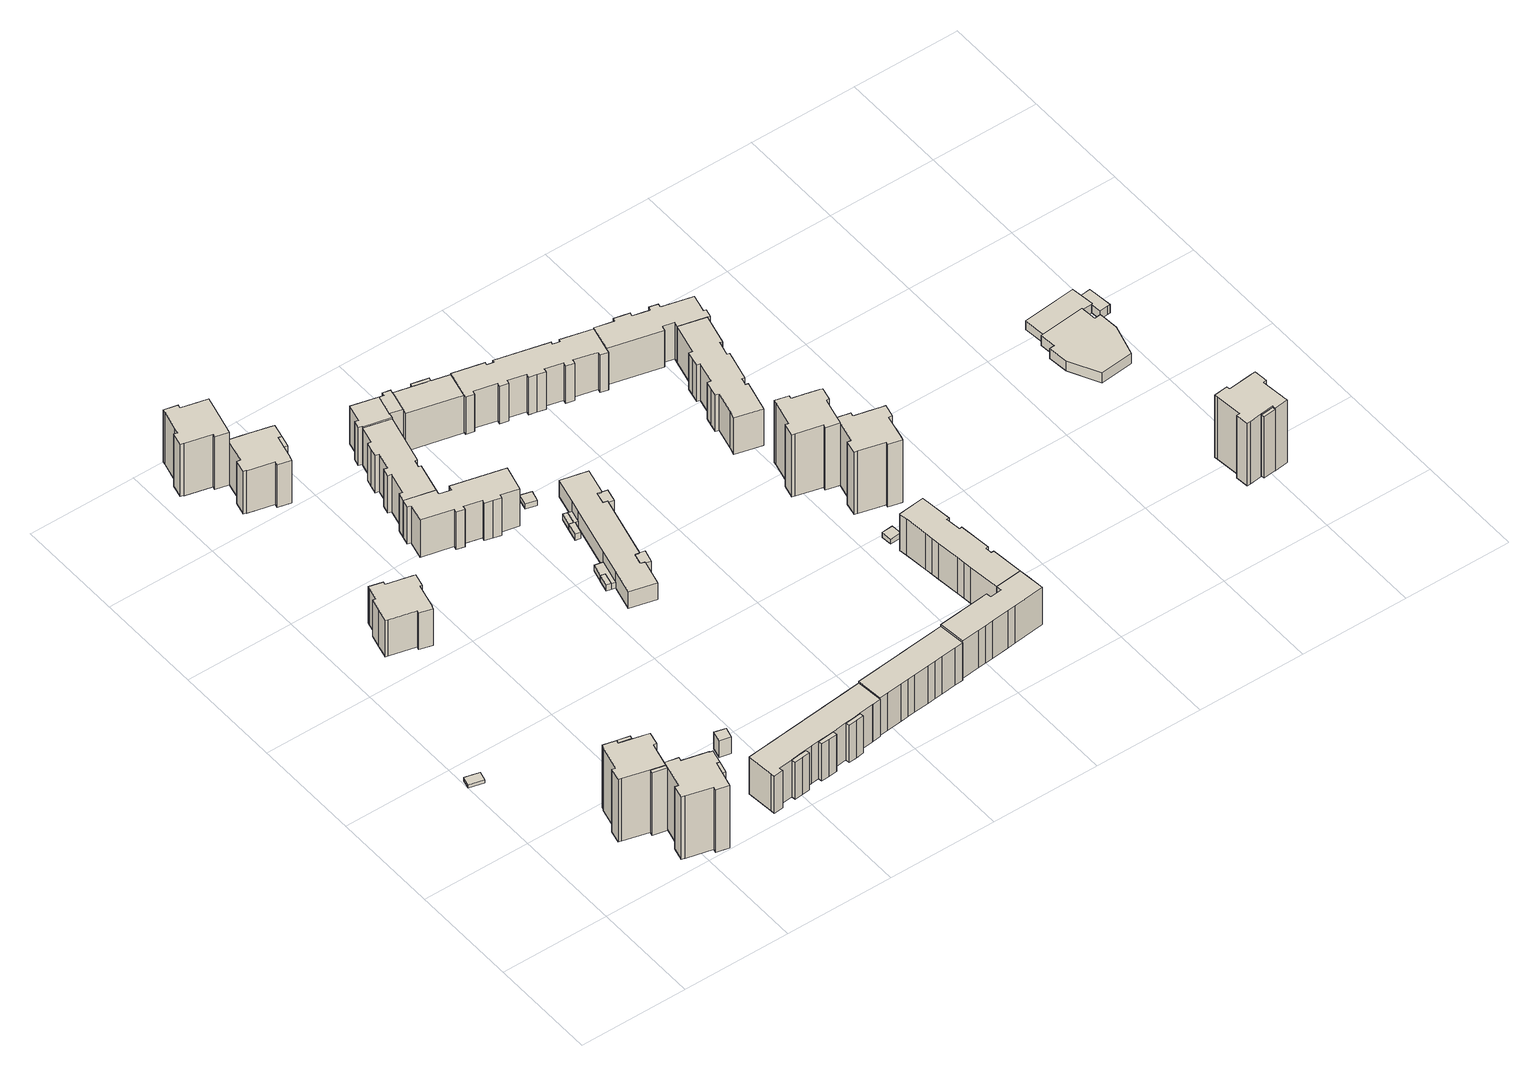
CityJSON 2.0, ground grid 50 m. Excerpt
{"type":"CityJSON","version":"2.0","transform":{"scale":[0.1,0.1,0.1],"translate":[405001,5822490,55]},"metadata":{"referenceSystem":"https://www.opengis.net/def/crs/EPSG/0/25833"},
"CityObjects":{
"building1":{"type":"Building","attributes":{"Gemeindeschluessel":"11000010","BezugspunktDach":"2200","function":"31001_2600","measuredHeight":1.79,"storeysAboveGround":1},"address":[{"country":"Germany","locality":"Berlin","thoroughfareNumber":"1 (1)","thoroughfareName":"Teupitzer Straße"}],"geometry":[{"type":"Solid","lod":"1","boundaries":[[[[0,1,2,3,4,5]],[[6,7,8,9,10,11]],[[6,11,5,4]],[[7,6,4,3]],[[8,7,3,2]],[[9,8,2,1]],[[10,9,1,0]],[[11,10,0,5]]]]}]},
"building2":{"type":"Building","attributes":{"Gemeindeschluessel":"11000010","function":"31001_1010"},"address":[{"country":"Germany","locality":"Berlin","thoroughfareNumber":"4","thoroughfareName":"Teupitzer Straße"}],"children":["building2-1","building2-2"]},
"building2-1":{"type":"BuildingPart","attributes":{"BezugspunktDach":"2200","measuredHeight":34.22,"storeysAboveGround":12},"parents":["building2"],"geometry":[{"type":"Solid","lod":"1","boundaries":[[[[12,13,14,15,16,17,18,19,20,21,22,23,24,25,26,27,28]],[[29,30,31,32,33,34,35,36,37,38,39,40,41,42,43,44,45]],[[29,45,28,27]],[[30,29,27,26]],[[31,30,26,25]],[[32,31,25,24]],[[33,32,24,23]],[[34,33,23,22]],[[35,34,22,21]],[[36,35,21,20]],[[37,36,20,19]],[[38,37,19,18]],[[39,38,18,17]],[[40,39,17,16]],[[41,40,16,15]],[[43,42,14,13]],[[44,43,13,12]],[[45,44,12,28]],[[41,15,14,42]]]]}]},
"building2-2":{"type":"BuildingPart","attributes":{"BezugspunktDach":"2200","measuredHeight":34.22,"storeysAboveGround":12},"parents":["building2"],"geometry":[{"type":"Solid","lod":"1","boundaries":[[[[46,15,14,47]],[[42,41,48,49]],[[42,49,47,14]],[[48,41,15,46]],[[49,48,46,47]],[[42,14,15,41]]]]}]},
"building3":{"type":"Building","attributes":{"Gemeindeschluessel":"11000010","BezugspunktDach":"2200","function":"51009_1610","measuredHeight":34.38,"storeysAboveGround":0},"address":[{"country":"Germany","locality":"Berlin"}],"geometry":[{"type":"Solid","lod":"1","boundaries":[[[[50,51,52,53]],[[34,54,36,35]],[[34,35,53,52]],[[54,34,52,51]],[[36,54,51,50]],[[35,36,50,53]]]]}]},
"building4":{"type":"Building","attributes":{"Gemeindeschluessel":"11000010","BezugspunktDach":"2200","function":"31001_1010","measuredHeight":34.11,"storeysAboveGround":12},"address":[{"country":"Germany","locality":"Berlin","thoroughfareNumber":"2","thoroughfareName":"Teupitzer Straße"}],"geometry":[{"type":"Solid","lod":"1","boundaries":[[[[55,56,57,58,59,60,61,62,63,64,65,66,67,68,69,70,71,72,73]],[[74,75,76,77,78,79,80,81,82,83,84,85,86,87,88,89,90,91,92]],[[74,92,73,72]],[[75,74,72,71]],[[76,75,71,70]],[[77,76,70,69]],[[78,77,69,68]],[[79,78,68,67]],[[80,79,67,66]],[[81,80,66,65]],[[82,81,65,64]],[[83,82,64,63]],[[84,83,63,62]],[[85,84,62,61]],[[86,85,61,60]],[[87,86,60,59]],[[88,87,59,58]],[[89,88,58,57]],[[90,89,57,56]],[[91,90,56,55]],[[92,91,55,73]]]]}]},
"building5":{"type":"Building","attributes":{"Gemeindeschluessel":"11000010","BezugspunktDach":"2200","function":"51009_1610","measuredHeight":34.16,"storeysAboveGround":0},"address":[{"country":"Germany","locality":"Berlin"}],"geometry":[{"type":"Solid","lod":"1","boundaries":[[[[93,63,62,61]],[[84,83,94,85]],[[84,85,61,62]],[[83,84,62,63]],[[94,83,63,93]],[[85,94,93,61]]]]}]},
"building6":{"type":"Building","attributes":{"Gemeindeschluessel":"11000010","BezugspunktDach":"2200","function":"31001_1010","measuredHeight":19.89,"storeysAboveGround":7},"address":[{"country":"Germany","locality":"Berlin","thoroughfareNumber":"15","thoroughfareName":"Teupitzer Straße"}],"geometry":[{"type":"Solid","lod":"1","boundaries":[[[[95,96,97,98,99,100,101,102,103,104,105,106,107,108,109,110,111,112,113,114]],[[115,116,117,118,119,120,121,122,123,124,125,126,127,128,129,130,131,132,133,134]],[[115,134,114,113]],[[116,115,113,112]],[[117,116,112,111]],[[118,117,111,110]],[[119,118,110,109]],[[120,119,109,108]],[[121,120,108,107]],[[122,121,107,106]],[[123,122,106,105]],[[124,123,105,104]],[[125,124,104,103]],[[126,125,103,102]],[[127,126,102,101]],[[128,127,101,100]],[[129,128,100,99]],[[130,129,99,98]],[[131,130,98,97]],[[132,131,97,96]],[[133,132,96,95]],[[134,133,95,114]]]]}]},
"building7":{"type":"Building","attributes":{"Gemeindeschluessel":"11000010","BezugspunktDach":"2200","function":"51009_1610","measuredHeight":3.35,"storeysAboveGround":0},"address":[{"country":"Germany","locality":"Berlin"}],"geometry":[{"type":"Solid","lod":"1","boundaries":[[[[135,136,137,138]],[[139,140,141,142]],[[139,142,138,137]],[[140,139,137,136]],[[141,140,136,135]],[[142,141,135,138]]]]}]},
"building8":{"type":"Building","attributes":{"Gemeindeschluessel":"11000010","BezugspunktDach":"2200","function":"31001_2523","measuredHeight":9.1,"storeysAboveGround":1},"address":[{"country":"Germany","locality":"Berlin","thoroughfareNumber":"6 (1)","thoroughfareName":"Teupitzer Straße"}],"geometry":[{"type":"Solid","lod":"1","boundaries":[[[[143,144,145,146]],[[147,148,149,150]],[[147,150,146,145]],[[148,147,145,144]],[[149,148,144,143]],[[150,149,143,146]]]]}]},
"building9":{"type":"Building","attributes":{"Gemeindeschluessel":"11000010","BezugspunktDach":"2200","function":"31001_1010","measuredHeight":28.63,"storeysAboveGround":12},"address":[{"country":"Germany","locality":"Berlin","thoroughfareNumber":"48","thoroughfareName":"Teupitzer Straße"}],"geometry":[{"type":"Solid","lod":"1","boundaries":[[[[151,152,153,154,155,156,157,158,159,160,161,162,163,164,165,166,167,168,169,170]],[[171,172,173,174,175,176,177,178,179,180,181,182,183,184,185,186,187,188,189,190]],[[171,190,170,169]],[[172,171,169,168]],[[173,172,168,167]],[[174,173,167,166]],[[175,174,166,165]],[[176,175,165,164]],[[177,176,164,163]],[[178,177,163,162]],[[179,178,162,161]],[[180,179,161,160]],[[181,180,160,159]],[[182,181,159,158]],[[183,182,158,157]],[[184,183,157,156]],[[185,184,156,155]],[[186,185,155,154]],[[187,186,154,153]],[[188,187,153,152]],[[189,188,152,151]],[[190,189,151,170]]]]}]},
"building10":{"type":"Building","attributes":{"Gemeindeschluessel":"11000010","BezugspunktDach":"2200","function":"31001_1010","measuredHeight":23.21,"storeysAboveGround":8},"address":[{"country":"Germany","locality":"Berlin","thoroughfareNumber":"46","thoroughfareName":"Teupitzer Straße"}],"geometry":[{"type":"Solid","lod":"1","boundaries":[[[[191,192,193,194,195,196,197,198,199,200,201,202,203,204,205,206,207,208]],[[209,210,211,212,213,214,215,216,217,218,219,220,221,222,223,224,225,226]],[[209,226,208,207]],[[210,209,207,206]],[[211,210,206,205]],[[212,211,205,204]],[[213,212,204,203]],[[214,213,203,202]],[[215,214,202,201]],[[216,215,201,200]],[[217,216,200,199]],[[218,217,199,198]],[[219,218,198,197]],[[220,219,197,196]],[[221,220,196,195]],[[222,221,195,194]],[[223,222,194,193]],[[224,223,193,192]],[[225,224,192,191]],[[226,225,191,208]]]]}]},
"building11":{"type":"Building","attributes":{"Gemeindeschluessel":"11000010","function":"31001_1010"},"address":[{"country":"Germany","locality":"Berlin","thoroughfareNumber":"161, 163, 165, 167","thoroughfareName":"Zossener Straße"}],"children":["building11-1","building11-2","building11-3","building11-4"]},
"building11-1":{"type":"BuildingPart","attributes":{"BezugspunktDach":"2200","measuredHeight":20.37,"storeysAboveGround":6},"parents":["building11"],"geometry":[{"type":"MultiSurface","lod":"1","boundaries":[[[227,228,229,230,231,232,233,234,235,236,237,238,239,240,241,242,243]],[[244,245,246,247,248,249,250,251,252,253,254,255,256,257,258,259,260]],[[244,260,243,242]],[[245,244,242,241]],[[246,245,241,240]],[[247,246,240,239]],[[248,247,239,238]],[[251,250,236,235]],[[253,252,234,233]],[[253,233,232,261,262]],[[256,255,231,230]],[[257,256,230,229]],[[258,257,229,228]],[[259,258,228,227]],[[260,259,227,243]],[[248,238,237,249]],[[249,237,236,250]],[[252,251,235,234,263]],[[254,264,262,261,232]],[[255,254,232,231]]]}]},
"building11-2":{"type":"BuildingPart","attributes":{"BezugspunktDach":"2200","measuredHeight":20.37,"storeysAboveGround":6},"parents":["building11"],"geometry":[{"type":"Solid","lod":"1","boundaries":[[[[265,266,267,238,237,236]],[[249,248,268,269,270,250]],[[268,248,238,267]],[[269,268,267,266]],[[270,269,266,265]],[[250,270,265,236]],[[250,236,237,249]],[[249,237,238,248]]]]}]},
"building11-3":{"type":"BuildingPart","attributes":{"BezugspunktDach":"2200","measuredHeight":20.37,"storeysAboveGround":6},"parents":["building11"],"geometry":[{"type":"MultiSurface","lod":"1","boundaries":[[[271,272,273,235,234]],[[251,274,275,276,252]],[[274,251,235,273]],[[275,274,273,272]],[[276,275,272,271]],[[252,276,271,234]],[[251,252,234,235,277]]]}]},
"building11-4":{"type":"BuildingPart","attributes":{"BezugspunktDach":"2200","measuredHeight":20.37,"storeysAboveGround":6},"parents":["building11"],"geometry":[{"type":"MultiSurface","lod":"1","boundaries":[[[278,279,280,261,231]],[[262,281,282,283,255]],[[284,232,231]],[[281,262,261,280]],[[282,281,280,279]],[[283,282,279,278]],[[255,283,278,231]],[[262,254,232,284,261]],[[255,231,232,254]]]}]},
"building12":{"type":"Building","attributes":{"Gemeindeschluessel":"11000010","BezugspunktDach":"2200","function":"51009_1610","measuredHeight":22.96,"storeysAboveGround":0},"address":[{"country":"Germany","locality":"Berlin"}],"geometry":[{"type":"Solid","lod":"1","boundaries":[[[[285,200,199,198]],[[286,287,288,289]],[[286,289,198,199]],[[287,286,199,200]],[[288,287,200,285]],[[289,288,285,198]]]]}]},
"building13":{"type":"Building","attributes":{"Gemeindeschluessel":"11000010","BezugspunktDach":"2200","function":"31001_1010","measuredHeight":20.41,"storeysAboveGround":6},"address":[{"country":"Germany","locality":"Berlin","thoroughfareNumber":"14, 16, 18","thoroughfareName":"Teupitzer Straße"}],"geometry":[{"type":"Solid","lod":"1","boundaries":[[[[290,291,292,293,294,295,296,297,298,299,300,301,302,303,304,305,306,307,308,309]],[[310,311,312,313,314,315,316,317,318,319,320,321,322,323,324,325,326,327,328,329]],[[310,329,309,308]],[[311,310,308,307]],[[312,311,307,306]],[[313,312,306,305]],[[314,313,305,304]],[[315,314,304,303]],[[316,315,303,302]],[[317,316,302,301]],[[318,317,301,300]],[[319,318,300,299]],[[320,319,299,298]],[[321,320,298,297]],[[322,321,297,296]],[[323,322,296,295]],[[324,323,295,294]],[[325,324,294,293]],[[326,325,293,292]],[[327,326,292,291]],[[328,327,291,290]],[[329,328,290,309]]]]}]},
"building14":{"type":"Building","attributes":{"Gemeindeschluessel":"11000010","BezugspunktDach":"2200","function":"31001_1010","measuredHeight":20.4,"storeysAboveGround":6},"address":[{"country":"Germany","locality":"Berlin","thoroughfareNumber":"20, 22, 24","thoroughfareName":"Teupitzer Straße"}],"geometry":[{"type":"Solid","lod":"1","boundaries":[[[[305,304,330,331,332,333,334,335,336,337,338,339,340,341,342,343,344,345,346,306]],[[347,348,349,350,351,352,353,354,355,356,357,358,359,360,361,362,363,314,313,312]],[[347,312,306,346]],[[348,347,346,345]],[[349,348,345,344]],[[350,349,344,343]],[[351,350,343,342]],[[352,351,342,341]],[[353,352,341,340]],[[354,353,340,339]],[[355,354,339,338]],[[356,355,338,337]],[[357,356,337,336]],[[358,357,336,335]],[[359,358,335,334]],[[360,359,334,333]],[[361,360,333,332]],[[362,361,332,331]],[[363,362,331,330]],[[314,363,330,304]],[[313,314,304,305]],[[312,313,305,306]]]]}]},
"building15":{"type":"Building","attributes":{"Gemeindeschluessel":"11000010","BezugspunktDach":"2200","function":"51009_1610","measuredHeight":3.2,"storeysAboveGround":0},"address":[{"country":"Germany","locality":"Berlin"}],"geometry":[{"type":"Solid","lod":"1","boundaries":[[[[364,365,366,367]],[[368,369,370,371]],[[368,371,367,366]],[[369,368,366,365]],[[370,369,365,364]],[[371,370,364,367]]]]}]},
"building16":{"type":"Building","attributes":{"Gemeindeschluessel":"11000010","BezugspunktDach":"2200","function":"51009_1610","measuredHeight":8.63,"storeysAboveGround":0},"address":[{"country":"Germany","locality":"Berlin"}],"geometry":[{"type":"Solid","lod":"1","boundaries":[[[[372,373,374,375,376,377,378,379]],[[380,381,382,383,384,385,386,387]],[[380,387,379,378]],[[381,380,378,377]],[[382,381,377,376]],[[383,382,376,375]],[[384,383,375,374]],[[385,384,374,373]],[[386,385,373,372]],[[387,386,372,379]]]]}]},
"building17":{"type":"Building","attributes":{"Gemeindeschluessel":"11000010","function":"31001_3065"},"address":[{"country":"Germany","locality":"Berlin","thoroughfareNumber":"10, 12","thoroughfareName":"Teupitzer Straße"}],"children":["building17-1","building17-2","building17-3"]},
"building17-1":{"type":"BuildingPart","attributes":{"BezugspunktDach":"2200","measuredHeight":9.11,"storeysAboveGround":3},"parents":["building17"],"geometry":[{"type":"MultiSurface","lod":"1","boundaries":[[[388,389,390,391,392,393,394,395,396,397,398,399,400,401,402,403,404,405,406,407]],[[408,409,410,411,412,413,414,415,416,417,418,419,420,421,422,423,424,425,426,427]],[[408,427,407,406]],[[428,429,406,405]],[[409,408,430,431]],[[410,409,405,404]],[[432,433,404,403]],[[412,411,403,402]],[[413,412,402,401]],[[414,413,401,400]],[[415,414,400,399]],[[416,415,399,398]],[[417,416,398,397]],[[418,417,397,396]],[[419,418,396,395]],[[420,419,395,394]],[[421,420,394,393]],[[422,421,393,392]],[[423,422,392,391]],[[424,423,391,390]],[[425,424,390,389]],[[426,425,389,388]],[[427,426,388,407]],[[431,430,429,428]],[[411,410,433,432]]]}]},
"building17-2":{"type":"BuildingPart","attributes":{"BezugspunktDach":"2200","measuredHeight":3.24,"storeysAboveGround":3},"parents":["building17"],"geometry":[{"type":"Solid","lod":"1","boundaries":[[[[434,435,433,432,436,437,438,439]],[[440,441,442,411,410,443,444,445]],[[440,445,439,438]],[[441,440,438,437]],[[442,441,437,436]],[[411,442,436,432]],[[443,410,433,435]],[[444,443,435,434]],[[445,444,434,439]],[[410,411,432,433]]]]}]},
"building17-3":{"type":"BuildingPart","attributes":{"BezugspunktDach":"2200","measuredHeight":3.17,"storeysAboveGround":3},"parents":["building17"],"geometry":[{"type":"Solid","lod":"1","boundaries":[[[[365,364,429,428,446,366]],[[447,431,430,448,449,450]],[[447,450,366,446]],[[431,447,446,428]],[[448,430,429,364]],[[449,448,364,365]],[[450,449,365,366]],[[430,431,428,429]]]]}]},
"building18":{"type":"Building","attributes":{"Gemeindeschluessel":"11000010","BezugspunktDach":"2200","function":"51009_1610","measuredHeight":3.2,"storeysAboveGround":0},"address":[{"country":"Germany","locality":"Berlin"}],"geometry":[{"type":"Solid","lod":"1","boundaries":[[[[437,436,451,438]],[[452,453,454,455]],[[452,455,438,451]],[[453,452,451,436]],[[454,453,436,437]],[[455,454,437,438]]]]}]},
"building19":{"type":"Building","attributes":{"Gemeindeschluessel":"11000010","BezugspunktDach":"2200","function":"31001_1010","measuredHeight":20.41,"storeysAboveGround":6},"address":[{"country":"Germany","locality":"Berlin","thoroughfareNumber":"169, 171, 173","thoroughfareName":"Zossener Straße"}],"geometry":[{"type":"Solid","lod":"1","boundaries":[[[[456,457,458,459,460,461,462,463,464,465,466,467,468]],[[469,470,471,472,473,474,475,476,477,478,479,480,481]],[[469,481,468,467]],[[470,469,467,466]],[[471,470,466,465]],[[472,471,465,464]],[[473,472,464,463]],[[474,473,463,462]],[[475,474,462,461]],[[476,475,461,460]],[[477,476,460,459]],[[478,477,459,458]],[[479,478,458,457]],[[480,479,457,456]],[[481,480,456,468]]]]}]},
"building20":{"type":"Building","attributes":{"Gemeindeschluessel":"11000010","BezugspunktDach":"2200","function":"31001_2523","measuredHeight":2.77,"storeysAboveGround":1},"address":[{"country":"Germany","locality":"Berlin","thoroughfareNumber":"14 (1)","thoroughfareName":"Teupitzer Straße"}],"geometry":[{"type":"Solid","lod":"1","boundaries":[[[[482,483,484,485]],[[486,487,488,489]],[[486,489,485,484]],[[487,486,484,483]],[[488,487,483,482]],[[489,488,482,485]]]]}]},
"building21":{"type":"Building","attributes":{"Gemeindeschluessel":"11000010","function":"31001_1010"},"address":[{"country":"Germany","locality":"Berlin","thoroughfareNumber":"26, 28, 30","thoroughfareName":"Teupitzer Straße"}],"children":["building21-1","building21-2","building21-3","building21-4"]},
"building21-1":{"type":"BuildingPart","attributes":{"BezugspunktDach":"2200","measuredHeight":20.7,"storeysAboveGround":6},"parents":["building21"],"geometry":[{"type":"MultiSurface","lod":"1","boundaries":[[[490,491,492,493,494,495,496]],[[497,498,499,500,501,502,503]],[[497,503,496,495]],[[498,494,495,494]],[[499,498,494,493]],[[500,499,493,492]],[[501,500,504,505,491]],[[502,501,491,490]],[[503,502,490,496]],[[497,495,494,498]],[[492,505,504,500]]]}]},
"building21-2":{"type":"BuildingPart","attributes":{"BezugspunktDach":"2200","measuredHeight":20.65,"storeysAboveGround":6},"parents":["building21"],"geometry":[{"type":"Solid","lod":"1","boundaries":[[[[495,494,506,507,508,509,510,511]],[[512,513,514,515,516,498,497,517]],[[513,512,510,509]],[[514,513,509,508]],[[515,514,508,507]],[[516,515,507,506]],[[498,516,506,494]],[[517,497,495,511]],[[517,511,510,512]],[[497,498,494,495]]]]}]},
"building21-3":{"type":"BuildingPart","attributes":{"BezugspunktDach":"2200","measuredHeight":20.68,"storeysAboveGround":6},"parents":["building21"],"geometry":[{"type":"MultiSurface","lod":"1","boundaries":[[[518,519,520,511,510,521,522,523,524]],[[525,526,527,512,517,528,529,530,531]],[[525,531,524,523]],[[526,525,523,522]],[[527,526,522,521]],[[512,527,521,510]],[[517,511,510,512,510,511]],[[528,517,511,520]],[[529,528,520,519]],[[530,529,519,518]],[[531,530,518,524]]]}]},
"building21-4":{"type":"BuildingPart","attributes":{"BezugspunktDach":"2200","measuredHeight":20.7,"storeysAboveGround":6},"parents":["building21"],"geometry":[{"type":"MultiSurface","lod":"1","boundaries":[[[505,532,533,534,492]],[[535,536,537,504,500]],[[535,500,492,534]],[[536,535,534,533]],[[537,536,533,532]],[[504,537,532,505]],[[538,500,539,504,505,492]]]}]},
"building22":{"type":"Building","attributes":{"Gemeindeschluessel":"11000010","BezugspunktDach":"2200","function":"51009_1610","measuredHeight":8.65,"storeysAboveGround":0},"address":[{"country":"Germany","locality":"Berlin"}],"geometry":[{"type":"Solid","lod":"1","boundaries":[[[[540,541,542,543,544,545,546,547]],[[548,549,550,551,552,553,554,555]],[[548,555,547,546]],[[549,548,546,545]],[[550,549,545,544]],[[551,550,544,543]],[[552,551,543,542]],[[553,552,542,541]],[[554,553,541,540]],[[555,554,540,547]]]]}]},
"building23":{"type":"Building","attributes":{"Gemeindeschluessel":"11000010","BezugspunktDach":"2200","function":"31001_1010","measuredHeight":20.41,"storeysAboveGround":6},"address":[{"country":"Germany","locality":"Berlin","thoroughfareNumber":"175, 177, 179","thoroughfareName":"Zossener Straße"}],"geometry":[{"type":"Solid","lod":"1","boundaries":[[[[556,557,558,559,560,561,562,563,564,565,566,567,568,569,570]],[[571,572,573,574,575,576,577,578,579,580,581,582,583,584,585]],[[571,585,570,569]],[[572,571,569,568]],[[573,572,568,567]],[[574,573,567,566]],[[575,574,566,565]],[[576,575,565,564]],[[577,576,564,563]],[[578,577,563,562]],[[579,578,562,561]],[[580,579,561,560]],[[581,580,560,559]],[[582,581,559,558]],[[583,582,558,557]],[[584,583,557,556]],[[585,584,556,570]]]]}]},
"building24":{"type":"Building","attributes":{"Gemeindeschluessel":"11000010","BezugspunktDach":"2200","function":"31001_1010","measuredHeight":20.39,"storeysAboveGround":6},"address":[{"country":"Germany","locality":"Berlin","thoroughfareNumber":"32, 34, 36, 38","thoroughfareName":"Teupitzer Straße"}],"geometry":[{"type":"Solid","lod":"1","boundaries":[[[[586,587,588,589,590,591,592,593,594,595,596,597,598,599,600,601,602,603,604,605,606,607,608,609,610,611,612,613,614,615,616,617,618]],[[619,620,621,622,623,624,625,626,627,628,629,630,631,632,633,634,635,636,637,638,639,640,641,642,643,644,645,646,647,648,649,650,651]],[[619,651,618,617]],[[620,619,617,616]],[[621,620,616,615]],[[622,621,615,614]],[[623,622,614,613]],[[624,623,613,612]],[[625,624,612,611]],[[626,625,611,610]],[[627,626,610,609]],[[628,627,609,608]],[[629,628,608,607]],[[630,629,607,606]],[[631,630,606,605]],[[632,631,605,604]],[[633,632,604,603]],[[634,633,603,602]],[[635,634,602,601]],[[636,635,601,600]],[[637,636,600,599]],[[638,637,599,598]],[[639,638,598,597]],[[640,639,597,596]],[[641,640,596,595]],[[642,641,595,594]],[[643,642,594,593]],[[644,643,593,592]],[[645,644,592,591]],[[646,645,591,590]],[[647,646,590,589]],[[648,647,589,588]],[[649,648,588,587]],[[650,649,587,586]],[[651,650,586,618]]]]}]},
"building25":{"type":"Building","attributes":{"Gemeindeschluessel":"11000010","BezugspunktDach":"2200","function":"31001_1010","measuredHeight":19.81,"storeysAboveGround":6},"address":[{"country":"Germany","locality":"Berlin","thoroughfareNumber":"109, 111, 113","thoroughfareName":"Stendaler Straße"}],"geometry":[{"type":"Solid","lod":"1","boundaries":[[[[652,653,654,655,656,657,658,659,566,565,660,661,662,663,664,665,666,667,668,669]],[[670,671,672,673,674,675,676,677,678,679,680,681,682,683,684,685,686,687,688,689]],[[670,689,669,668]],[[671,670,668,667]],[[672,671,667,666]],[[673,672,666,665]],[[674,673,665,664]],[[675,674,664,663]],[[676,675,663,662]],[[677,676,662,661]],[[678,677,661,660]],[[679,678,660,565]],[[680,679,565,566]],[[681,680,566,659]],[[682,681,659,658]],[[683,682,658,657]],[[684,683,657,656]],[[685,684,656,655]],[[686,685,655,654]],[[687,686,654,653]],[[688,687,653,652]],[[689,688,652,669]]]]}]},
"building26":{"type":"Building","attributes":{"Gemeindeschluessel":"11000010","BezugspunktDach":"2200","function":"31001_2523","measuredHeight":2.74,"storeysAboveGround":1},"address":[{"country":"Germany","locality":"Berlin","thoroughfareNumber":"109 (1)","thoroughfareName":"Stendaler Straße"}],"geometry":[{"type":"Solid","lod":"1","boundaries":[[[[690,691,692,693]],[[694,695,696,697]],[[694,697,693,692]],[[695,694,692,691]],[[696,695,691,690]],[[697,696,690,693]]]]}]},
"building27":{"type":"Building","attributes":{"Gemeindeschluessel":"11000010","BezugspunktDach":"2200","function":"31001_1010","measuredHeight":34.09,"storeysAboveGround":12},"address":[{"country":"Germany","locality":"Berlin","thoroughfareNumber":"117","thoroughfareName":"Stendaler Straße"}],"geometry":[{"type":"Solid","lod":"1","boundaries":[[[[698,699,700,701,702,703,704,705,706,707,708,709,710,711,712,713,714,715]],[[716,717,718,719,720,721,722,723,724,725,726,727,728,729,730,731,732,733]],[[716,733,715,714]],[[717,716,714,713]],[[718,717,713,712]],[[719,718,712,711]],[[720,719,711,710]],[[721,720,710,709]],[[722,721,709,708]],[[723,722,708,707]],[[724,723,707,706]],[[725,724,706,705]],[[726,725,705,704]],[[727,726,704,703]],[[728,727,703,702]],[[729,728,702,701]],[[730,729,701,700]],[[731,730,700,699]],[[732,731,699,698]],[[733,732,698,715]]]]}]},
"building28":{"type":"Building","attributes":{"Gemeindeschluessel":"11000010","BezugspunktDach":"2200","function":"51009_1610","measuredHeight":3.83,"storeysAboveGround":0},"address":[{"country":"Germany","locality":"Berlin"}],"geometry":[{"type":"Solid","lod":"1","boundaries":[[[[734,735,736,737]],[[738,739,740,741]],[[738,741,737,736]],[[739,738,736,735]],[[740,739,735,734]],[[741,740,734,737]]]]}]},
"building29":{"type":"Building","attributes":{"Gemeindeschluessel":"11000010","BezugspunktDach":"2200","function":"31001_1010","measuredHeight":34.08,"storeysAboveGround":12},"address":[{"country":"Germany","locality":"Berlin","thoroughfareNumber":"115","thoroughfareName":"Stendaler Straße"}],"geometry":[{"type":"Solid","lod":"1","boundaries":[[[[742,743,744,745,746,747,748,749,750,751,752,753,703,702,701,754,755,756]],[[757,758,759,760,761,762,763,764,765,766,767,768,769,770,771,772,773,774]],[[757,774,756,755]],[[758,757,755,754]],[[759,758,754,701]],[[760,759,701,702]],[[761,760,702,703]],[[762,761,703,753]],[[763,762,753,752]],[[764,763,752,751]],[[765,764,751,750]],[[766,765,750,749]],[[767,766,749,748]],[[768,767,748,747]],[[769,768,747,746]],[[770,769,746,745]],[[771,770,745,744]],[[772,771,744,743]],[[773,772,743,742]],[[774,773,742,756]]]]}]},
"building30":{"type":"Building","attributes":{"Gemeindeschluessel":"11000010","BezugspunktDach":"2200","function":"31001_1010","measuredHeight":20,"storeysAboveGround":6},"address":[{"country":"Germany","locality":"Berlin","thoroughfareNumber":"119, 121, 123","thoroughfareName":"Stendaler Straße"}],"geometry":[{"type":"Solid","lod":"1","boundaries":[[[[775,776,777,778,779,780,781,782,783,784,785,786,787,788,789,790,791,792,793,794,795,796,797]],[[798,799,800,801,802,803,804,805,806,807,808,809,810,811,812,813,814,815,816,817,818,819,820]],[[798,820,797,796]],[[799,798,796,795]],[[800,799,795,794]],[[801,800,794,793]],[[802,801,793,792]],[[803,802,792,791]],[[804,803,791,790]],[[805,804,790,789]],[[806,805,789,788]],[[807,806,788,787]],[[808,807,787,786]],[[809,808,786,785]],[[810,809,785,784]],[[811,810,784,783]],[[812,811,783,782]],[[813,812,782,781]],[[814,813,781,780]],[[815,814,780,779]],[[816,815,779,778]],[[817,816,778,777]],[[818,817,777,776]],[[819,818,776,775]],[[820,819,775,797]]]]}]},
"building31":{"type":"Building","attributes":{"Gemeindeschluessel":"11000010","BezugspunktDach":"2200","function":"51009_1610","measuredHeight":3.68,"storeysAboveGround":0},"address":[{"country":"Germany","locality":"Berlin"}],"geometry":[{"type":"Solid","lod":"1","boundaries":[[[[821,822,823,824]],[[825,826,827,828]],[[825,828,824,823]],[[826,825,823,822]],[[827,826,822,821]],[[828,827,821,824]]]]}]},
"building32":{"type":"Building","attributes":{"Gemeindeschluessel":"11000010","BezugspunktDach":"2200","function":"31001_1010","measuredHeight":19.95,"storeysAboveGround":6},"address":[{"country":"Germany","locality":"Berlin","thoroughfareNumber":"40, 42, 44","thoroughfareName":"Teupitzer Straße"}],"geometry":[{"type":"Solid","lod":"1","boundaries":[[[[829,830,831,785,784,832,833,834,835,836,837,838,839,840,841,842,843,844,845,846,847]],[[848,849,850,851,852,853,854,855,856,857,858,859,860,861,862,810,809,863,864,865,866]],[[848,866,847,846]],[[849,848,846,845]],[[850,849,845,844]],[[851,850,844,843]],[[852,851,843,842]],[[853,852,842,841]],[[854,853,841,840]],[[855,854,840,839]],[[856,855,839,838]],[[857,856,838,837]],[[858,857,837,836]],[[859,858,836,835]],[[860,859,835,834]],[[861,860,834,833]],[[862,861,833,832]],[[810,862,832,784]],[[809,810,784,785]],[[863,809,785,831]],[[864,863,831,830]],[[865,864,830,829]],[[866,865,829,847]]]]}]},
"building33":{"type":"Building","attributes":{"Gemeindeschluessel":"11000010","BezugspunktDach":"2200","function":"51009_1610","measuredHeight":33.4,"storeysAboveGround":0},"address":[{"country":"Germany","locality":"Berlin"}],"geometry":[{"type":"Solid","lod":"1","boundaries":[[[[867,868,869,870]],[[871,872,873,874]],[[871,874,870,869]],[[872,871,869,868]],[[873,872,868,867]],[[874,873,867,870]]]]}]},
"building34":{"type":"Building","attributes":{"Gemeindeschluessel":"11000010","BezugspunktDach":"2200","function":"31001_1010","measuredHeight":34.19,"storeysAboveGround":12},"address":[{"country":"Germany","locality":"Berlin","thoroughfareNumber":"1","thoroughfareName":"Tangermünder Straße"}],"geometry":[{"type":"Solid","lod":"1","boundaries":[[[[875,876,877,878,879,880,881,882,883,884,885,886,887,888,889,890,891,892]],[[893,894,895,896,897,898,899,900,901,902,903,904,905,906,907,908,909,910]],[[893,910,892,891]],[[894,893,891,890]],[[895,894,890,889]],[[896,895,889,888]],[[897,896,888,887]],[[898,897,887,886]],[[899,898,886,885]],[[900,899,885,884]],[[901,900,884,883]],[[902,901,883,882]],[[903,902,882,881]],[[904,903,881,880]],[[905,904,880,879]],[[906,905,879,878]],[[907,906,878,877]],[[908,907,877,876]],[[909,908,876,875]],[[910,909,875,892]]]]}]},
"building35":{"type":"Building","attributes":{"Gemeindeschluessel":"11000010","BezugspunktDach":"2200","function":"51009_1610","measuredHeight":5.51,"storeysAboveGround":0},"address":[{"country":"Germany","locality":"Berlin"}],"geometry":[{"type":"Solid","lod":"1","boundaries":[[[[911,912,913,914,915,916,917,918,919,920,921,922]],[[923,924,925,926,927,928,929,930,931,932,933,934]],[[923,934,922,921]],[[924,923,921,920]],[[925,924,920,919]],[[926,925,919,918]],[[927,926,918,917]],[[928,927,917,916]],[[929,928,916,915]],[[930,929,915,914]],[[931,930,914,913]],[[932,931,913,912]],[[933,932,912,911]],[[934,933,911,922]]]]}]},
"building36":{"type":"Building","attributes":{"Gemeindeschluessel":"11000010","BezugspunktDach":"2200","function":"31001_2130","measuredHeight":4.71,"storeysAboveGround":1},"address":[{"country":"Germany","locality":"Berlin","thoroughfareNumber":"176","thoroughfareName":"Stendaler Straße"}],"geometry":[{"type":"Solid","lod":"1","boundaries":[[[[935,936,937,938,939,940,941,942]],[[943,944,945,946,947,948,949,950]],[[943,950,942,941]],[[944,943,941,940]],[[945,944,940,939]],[[946,945,939,938]],[[947,946,938,937]],[[948,947,937,936]],[[949,948,936,935]],[[950,949,935,942]]]]}]},
"building37":{"type":"Building","attributes":{"Gemeindeschluessel":"11000010","BezugspunktDach":"2200","function":"31001_2130","measuredHeight":4.54,"storeysAboveGround":1},"address":[{"country":"Germany","locality":"Berlin","thoroughfareNumber":"176 (1)","thoroughfareName":"Stendaler Straße"}],"geometry":[{"type":"Solid","lod":"1","boundaries":[[[[939,938,951,952,953,954,940]],[[955,956,957,958,959,960,961]],[[955,961,940,954]],[[956,955,954,953]],[[957,956,953,952]],[[958,957,952,951]],[[959,958,951,938]],[[960,959,938,939]],[[961,960,939,940]]]]}]}
},
"vertices":[
[70,859,25],[81,902,25],[51,910,25],[13,919,25],[10,908,25],[2,877,25],[10,908,7],[13,919,7],[51,910,7],[81,902,7],[70,859,7],[2,877,7],
[295,286,354],[295,284,354],[411,255,354],[473,240,354],[502,357,354],[517,354,354],[531,414,354],[517,418,354],[456,432,354],[400,446,354],[404,461,354],[345,475,354],[341,460,354],[339,461,354],[310,344,354],[295,348,354],[280,289,354],[295,348,12],[310,344,12],[339,461,12],[341,460,12],[345,475,12],[404,461,12],[400,446,12],[456,432,12],[517,418,12],[531,414,12],[517,354,12],[502,357,12],[473,240,12],[411,255,12],[295,284,12],[295,286,12],[280,289,12],
[469,223,354],[407,238,354],[469,223,12],[407,238,12],
[456,432,356],[459,447,356],[404,461,356],[400,446,356],[459,447,12],
[431,62,354],[431,60,354],[548,31,354],[544,15,354],[603,2,354],[606,16,354],[621,74,354],[636,131,354],[650,127,354],[665,190,354],[652,193,354],[652,196,354],[535,224,354],[539,241,354],[480,255,354],[476,239,354],[446,121,354],[431,125,354],[416,66,354],[431,125,13],[446,121,13],[476,239,13],[480,255,13],[539,241,13],[535,224,13],[652,196,13],[652,193,13],[665,190,13],[650,127,13],[636,131,13],[621,74,13],[606,16,13],[603,2,13],[544,15,13],[548,31,13],[431,60,13],[431,62,13],[416,66,13],
[636,70,354],[636,70,13],
[187,1625,217],[305,1596,217],[301,1583,217],[360,1567,217],[364,1581,217],[366,1581,217],[380,1640,217],[394,1698,217],[404,1695,217],[419,1755,217],[408,1758,217],[351,1772,217],[293,1786,217],[296,1799,217],[234,1815,217],[231,1802,217],[217,1745,217],[204,1748,217],[189,1689,217],[175,1628,217],[189,1689,18],[204,1748,18],[217,1745,18],[231,1802,18],[234,1815,18],[296,1799,18],[293,1786,18],[351,1772,18],[408,1758,18],[419,1755,18],[404,1695,18],[394,1698,18],[380,1640,18],[366,1581,18],[364,1581,18],[360,1567,18],[301,1583,18],[305,1596,18],[187,1625,18],[175,1628,18],
[351,1772,52],[354,1785,52],[296,1799,52],[293,1786,52],[296,1799,19],[354,1785,19],[351,1772,19],[293,1786,19],
[917,403,106],[930,452,106],[880,465,106],[867,415,106],[880,465,15],[930,452,15],[917,403,15],[867,415,15],
[90,2796,305],[90,2795,305],[208,2766,305],[204,2751,305],[264,2736,305],[268,2751,305],[269,2751,305],[298,2868,305],[313,2929,305],[313,2930,305],[253,2944,305],[195,2959,305],[199,2974,305],[138,2989,305],[135,2973,305],[134,2974,305],[111,2882,305],[105,2856,305],[90,2860,305],[75,2800,305],[90,2860,19],[105,2856,19],[111,2882,19],[134,2974,19],[135,2973,19],[138,2989,19],[199,2974,19],[195,2959,19],[253,2944,19],[313,2930,19],[313,2929,19],[298,2868,19],[269,2751,19],[268,2751,19],[264,2736,19],[204,2751,19],[208,2766,19],[90,2795,19],[90,2796,19],[75,2800,19],
[225,2576,250],[224,2574,250],[341,2544,250],[337,2528,250],[397,2513,250],[401,2528,250],[402,2528,250],[417,2589,250],[430,2645,250],[446,2641,250],[460,2704,250],[445,2708,250],[352,2732,250],[330,2737,250],[269,2751,250],[241,2634,250],[226,2638,250],[212,2579,250],[226,2638,18],[241,2634,18],[269,2751,18],[330,2737,18],[352,2732,18],[445,2708,18],[460,2704,18],[446,2641,18],[430,2645,18],[417,2589,18],[402,2528,18],[401,2528,18],[397,2513,18],[337,2528,18],[341,2544,18],[224,2574,18],[225,2576,18],[212,2579,18],
[850,63,218],[852,44,218],[896,49,218],[893,68,218],[960,75,218],[999,80,218],[1066,87,218],[1101,91,218],[1179,99,218],[1246,107,218],[1287,111,218],[1321,115,218],[1390,123,218],[1392,123,218],[1430,127,218],[1418,249,218],[839,187,218],[1418,249,15],[1430,127,15],[1392,123,15],[1390,123,15],[1321,115,15],[1287,111,15],[1246,107,15],[1179,99,15],[1101,91,15],[1066,87,15],[999,80,15],[960,75,15],[893,68,15],[896,49,15],[852,44,15],[850,63,15],[839,187,15],[1034,83,218],[1034,83,15],[1101,91,117],[1009,81,15],
[1249,88,218],[1287,92,218],[1323,96,218],[1323,96,15],[1287,92,15],[1249,88,15],
[1104,72,218],[1142,76,218],[1181,80,218],[1181,80,15],[1142,76,15],[1104,72,15],[1179,99,117],
[962,56,218],[1002,60,218],[1036,64,218],[1036,64,15],[1002,60,15],[962,56,15],[1029,83,218],
[433,2585,250],[430,2645,20],[446,2641,20],[433,2585,20],[417,2589,20],
[750,1942,223],[747,1926,223],[782,1917,223],[786,1934,223],[866,1914,223],[862,1898,223],[898,1889,223],[933,1880,223],[937,1897,223],[1018,1878,223],[1048,1997,223],[811,2055,223],[806,2032,223],[752,2046,223],[757,2068,223],[638,2097,223],[623,2101,223],[614,2063,223],[629,2059,223],[609,1976,223],[629,2059,19],[614,2063,19],[623,2101,19],[638,2097,19],[757,2068,19],[752,2046,19],[806,2032,19],[811,2055,19],[1048,1997,19],[1018,1878,19],[937,1897,19],[933,1880,19],[898,1889,19],[862,1898,19],[866,1914,19],[786,1934,19],[782,1917,19],[747,1926,19],[750,1942,19],[609,1976,19],
[791,2208,223],[780,2211,223],[788,2244,223],[799,2241,223],[858,2479,223],[738,2508,223],[718,2427,223],[702,2431,223],[693,2396,223],[685,2360,223],[701,2356,223],[682,2277,223],[666,2281,223],[657,2243,223],[673,2239,223],[648,2136,223],[633,2140,223],[633,2140,19],[648,2136,19],[673,2239,19],[657,2243,19],[666,2281,19],[682,2277,19],[701,2356,19],[685,2360,19],[693,2396,19],[702,2431,19],[718,2427,19],[738,2508,19],[858,2479,19],[799,2241,19],[788,2244,19],[780,2211,19],[791,2208,19],
[1086,1386,56],[1099,1442,56],[1079,1447,56],[1066,1392,56],[1079,1447,24],[1099,1442,24],[1086,1386,24],[1066,1392,24],
[1225,1354,112],[1224,1350,112],[1248,1343,112],[1264,1404,112],[1239,1410,112],[1238,1406,112],[1218,1411,112],[1205,1359,112],[1218,1411,26],[1238,1406,26],[1239,1410,26],[1264,1404,26],[1248,1343,26],[1224,1350,26],[1225,1354,26],[1205,1359,26],
[1195,1234,115],[1224,1350,115],[1225,1354,115],[1205,1359,115],[1218,1411,115],[1238,1406,115],[1239,1410,115],[1310,1699,115],[1311,1704,115],[1291,1709,115],[1304,1762,115],[1324,1757,115],[1325,1759,115],[1354,1878,115],[1233,1907,115],[1204,1789,115],[1190,1731,115],[1133,1497,115],[1104,1381,115],[1075,1264,115],[1104,1381,24],[1133,1497,24],[1190,1731,24],[1204,1789,24],[1233,1907,24],[1354,1878,24],[1325,1759,24],[1324,1757,24],[1304,1762,24],[1291,1709,24],[1311,1704,24],[1310,1699,24],[1239,1410,24],[1238,1406,24],[1218,1411,24],[1205,1359,24],[1225,1354,24],[1224,1350,24],[1195,1234,24],[1075,1264,24],[1133,1497,56],[1104,1381,56],[1104,1381,25],[1133,1497,25],[1204,1789,57],[1190,1731,57],
[1161,1677,57],[1176,1734,57],[1186,1794,57],[1171,1737,57],[1152,1741,57],[1138,1683,57],[1152,1741,24],[1171,1737,24],[1186,1794,24],[1176,1734,24],[1161,1677,24],[1138,1683,24],
[1094,1506,56],[1094,1506,25],[1086,1386,25],[1099,1442,25],[1079,1447,25],
[1166,1800,57],[1166,1800,25],[1186,1794,25],[1171,1737,25],[1152,1741,25],
[1430,127,227],[1469,131,227],[1539,139,227],[1576,142,227],[1612,146,227],[1682,153,227],[1719,157,227],[1756,161,227],[1825,168,227],[1863,172,227],[1864,172,227],[1851,295,227],[1418,249,227],[1851,295,23],[1864,172,23],[1863,172,23],[1825,168,23],[1756,161,23],[1719,157,23],[1682,153,23],[1612,146,23],[1576,142,23],[1539,139,23],[1469,131,23],[1430,127,23],[1418,249,23],
[1136,1920,53],[1149,1971,53],[1100,1984,53],[1088,1934,53],[1100,1984,25],[1149,1971,25],[1136,1920,25],[1088,1934,25],
[1151,2408,229],[1179,2528,229],[1023,2566,229],[953,2583,229],[942,2586,229],[919,2489,229],[914,2465,229],[919,2489,22],[942,2586,22],[953,2583,22],[1023,2566,22],[1179,2528,22],[1151,2408,22],[914,2465,22],[1098,2548,22],[1098,2548,229],
[941,2586,229],[945,2601,229],[910,2609,229],[907,2594,229],[887,2599,229],[863,2503,229],[887,2599,22],[907,2594,22],[910,2609,22],[945,2601,22],[941,2586,22],[863,2503,22],
[738,2511,229],[738,2508,229],[858,2479,229],[767,2628,229],[747,2546,229],[730,2550,229],[722,2515,229],[730,2550,22],[747,2546,22],[767,2628,22],[858,2479,22],[738,2508,22],[738,2511,22],[722,2515,22],
[1102,2563,229],[1063,2572,229],[1027,2581,229],[1027,2581,22],[1063,2572,22],[1102,2563,22],[1023,2566,105],[1049,2560,22],
[1311,1704,113],[1310,1699,113],[1335,1693,113],[1349,1753,113],[1325,1759,113],[1324,1757,113],[1304,1762,113],[1291,1709,113],[1304,1762,26],[1324,1757,26],[1325,1759,26],[1349,1753,26],[1335,1693,26],[1310,1699,26],[1311,1704,26],[1291,1709,26],
[1864,172,236],[1949,181,236],[1985,185,236],[2022,189,236],[2104,198,236],[2141,202,236],[2285,218,236],[2276,302,236],[2272,340,236],[2272,341,236],[2149,328,236],[2152,304,236],[2096,298,236],[2093,321,236],[1851,295,236],[2093,321,32],[2096,298,32],[2152,304,32],[2149,328,32],[2272,341,32],[2272,340,32],[2276,302,32],[2285,218,32],[2141,202,32],[2104,198,32],[2022,189,32],[1985,185,32],[1949,181,32],[1864,172,32],[1851,295,32],
[1184,2382,235],[1188,2399,235],[1291,2374,235],[1287,2357,235],[1325,2348,235],[1329,2365,235],[1409,2345,235],[1405,2328,235],[1441,2320,235],[1477,2311,235],[1481,2328,235],[1561,2308,235],[1557,2291,235],[1593,2282,235],[1598,2300,235],[1702,2274,235],[1698,2257,235],[1732,2248,235],[1736,2266,235],[1765,2386,235],[1624,2420,235],[1621,2409,235],[1616,2410,235],[1590,2416,235],[1587,2417,235],[1591,2428,235],[1352,2486,235],[1350,2475,235],[1318,2482,235],[1321,2494,235],[1179,2528,235],[1151,2408,235],[1147,2391,235],[1151,2408,31],[1179,2528,31],[1321,2494,31],[1318,2482,31],[1350,2475,31],[1352,2486,31],[1591,2428,31],[1587,2417,31],[1590,2416,31],[1616,2410,31],[1621,2409,31],[1624,2420,31],[1765,2386,31],[1736,2266,31],[1732,2248,31],[1698,2257,31],[1702,2274,31],[1598,2300,31],[1593,2282,31],[1557,2291,31],[1561,2308,31],[1481,2328,31],[1477,2311,31],[1441,2320,31],[1405,2328,31],[1409,2345,31],[1329,2365,31],[1325,2348,31],[1287,2357,31],[1291,2374,31],[1188,2399,31],[1184,2382,31],[1147,2391,31],
[2090,867,236],[2095,830,236],[2106,724,236],[2110,687,236],[2114,651,236],[2125,545,236],[2129,509,236],[2133,472,236],[2256,488,236],[2244,487,236],[2241,519,236],[2253,520,236],[2237,667,236],[2225,665,236],[2217,734,236],[2229,735,236],[2213,883,236],[2090,869,236],[2213,883,38],[2229,735,38],[2217,734,38],[2225,665,38],[2237,667,38],[2253,520,38],[2241,519,38],[2244,487,38],[2256,488,38],[2272,341,38],[2149,328,38],[2133,472,38],[2129,509,38],[2125,545,38],[2114,651,38],[2110,687,38],[2106,724,38],[2095,830,38],[2090,867,38],[2090,869,38],
[2082,914,67],[2134,918,67],[2130,967,67],[2078,964,67],[2130,967,40],[2134,918,40],[2082,914,40],[2078,964,40],
[1948,1344,382],[2064,1315,382],[2060,1300,382],[2121,1285,382],[2125,1301,382],[2129,1318,382],[2153,1417,382],[2166,1414,382],[2180,1475,382],[2168,1479,382],[2108,1494,382],[2050,1508,382],[2054,1523,382],[1994,1538,382],[1991,1523,382],[1962,1404,382],[1948,1408,382],[1933,1347,382],[1948,1408,42],[1962,1404,42],[1991,1523,42],[1994,1538,42],[2054,1523,42],[2050,1508,42],[2108,1494,42],[2168,1479,42],[2180,1475,42],[2166,1414,42],[2153,1417,42],[2129,1318,42],[2125,1301,42],[2121,1285,42],[2060,1300,42],[2064,1315,42],[1948,1344,42],[1933,1347,42],
[2108,1494,80],[2112,1509,80],[2054,1523,80],[2050,1508,80],[2054,1523,41],[2112,1509,41],[2108,1494,41],[2050,1508,41],
[2082,1123,382],[2198,1094,382],[2195,1081,382],[2257,1066,382],[2260,1079,382],[2287,1197,382],[2304,1194,382],[2318,1254,382],[2302,1258,382],[2245,1272,382],[2182,1287,382],[2186,1304,382],[2096,1184,382],[2080,1187,382],[2067,1126,382],[2080,1187,41],[2096,1184,41],[2121,1285,41],[2125,1301,41],[2129,1318,41],[2186,1304,41],[2182,1287,41],[2245,1272,41],[2302,1258,41],[2318,1254,41],[2304,1194,41],[2287,1197,41],[2260,1079,41],[2257,1066,41],[2195,1081,41],[2198,1094,41],[2082,1123,41],[2067,1126,41],
[2018,1638,241],[2054,1782,241],[2042,1785,241],[2050,1817,241],[2062,1814,241],[2097,1957,241],[2085,1960,241],[2102,2026,241],[2113,2023,241],[2148,2165,241],[2026,2195,241],[1991,2051,241],[1974,2055,241],[1966,2019,241],[1957,1984,241],[1973,1980,241],[1949,1880,241],[1933,1884,241],[1924,1846,241],[1915,1811,241],[1931,1807,241],[1906,1704,241],[1897,1668,241],[1906,1704,41],[1931,1807,41],[1915,1811,41],[1924,1846,41],[1933,1884,41],[1949,1880,41],[1973,1980,41],[1957,1984,41],[1966,2019,41],[1974,2055,41],[1991,2051,41],[2026,2195,41],[2148,2165,41],[2113,2023,41],[2102,2026,41],[2085,1960,41],[2097,1957,41],[2062,1814,41],[2050,1817,41],[2042,1785,41],[2054,1782,41],[2018,1638,41],[1897,1668,41],
[2245,1272,78],[2249,1289,78],[2186,1304,78],[2182,1287,78],[2186,1304,42],[2249,1289,42],[2245,1272,42],[2182,1287,42],
[1973,2208,241],[1979,2231,241],[2032,2219,241],[2160,2162,241],[2169,2200,241],[2157,2203,241],[2177,2285,241],[2037,2320,241],[2041,2336,241],[2001,2346,241],[1997,2329,241],[1964,2337,241],[1921,2348,241],[1925,2364,241],[1892,2371,241],[1855,2380,241],[1851,2365,241],[1765,2386,241],[1736,2266,241],[1765,2386,41],[1851,2365,41],[1855,2380,41],[1892,2371,41],[1925,2364,41],[1921,2348,41],[1964,2337,41],[1997,2329,41],[2001,2346,41],[2041,2336,41],[2037,2320,41],[2177,2285,41],[2157,2203,41],[2169,2200,41],[2160,2162,41],[2032,2219,41],[1979,2231,41],[1973,2208,41],[1736,2266,41],
[3446,328,370],[3506,335,370],[3505,350,370],[3444,343,370],[3505,350,36],[3506,335,36],[3446,328,36],[3444,343,36],
[3370,335,376],[3387,337,376],[3444,343,376],[3505,350,376],[3506,335,376],[3570,342,376],[3568,356,376],[3566,371,376],[3554,475,376],[3571,477,376],[3564,540,376],[3547,538,376],[3430,526,376],[3428,541,376],[3365,534,376],[3367,519,376],[3380,396,376],[3364,395,376],[3380,396,34],[3367,519,34],[3365,534,34],[3428,541,34],[3430,526,34],[3547,538,34],[3564,540,34],[3571,477,34],[3554,475,34],[3566,371,34],[3568,356,34],[3570,342,34],[3506,335,34],[3505,350,34],[3444,343,34],[3387,337,34],[3370,335,34],[3364,395,34],
[3185,1243,106],[3254,1106,106],[3408,1122,106],[3449,1271,106],[3442,1362,106],[3413,1359,106],[3406,1430,106],[3405,1433,106],[3208,1413,106],[3192,1411,106],[3199,1336,106],[3175,1334,106],[3199,1336,51],[3192,1411,51],[3208,1413,51],[3405,1433,51],[3406,1430,51],[3413,1359,51],[3442,1362,51],[3449,1271,51],[3408,1122,51],[3254,1106,51],[3185,1243,51],[3175,1334,51],
[3208,1413,98],[3208,1408,98],[3406,1430,98],[3454,1433,98],[3459,1435,98],[3451,1497,98],[3445,1543,98],[3197,1517,98],[3445,1543,50],[3451,1497,50],[3459,1435,50],[3454,1433,50],[3406,1430,50],[3208,1408,50],[3208,1413,50],[3197,1517,50],
[3459,1384,98],[3498,1389,98],[3510,1390,98],[3498,1502,98],[3498,1502,52],[3510,1390,52],[3498,1389,52],[3459,1384,52],[3454,1433,52],[3459,1435,52],[3451,1497,52]
]}
